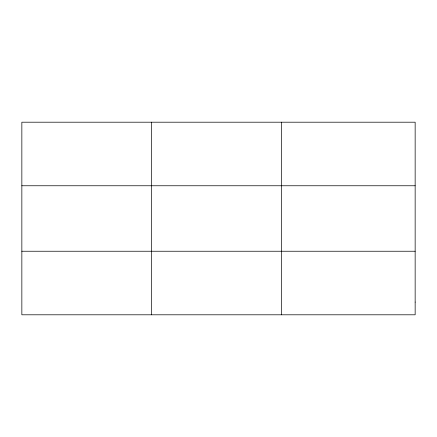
<?xml version="1.0" encoding="UTF-8"?>
<svg xmlns="http://www.w3.org/2000/svg" width="437" height="437" viewBox="0 0 437 437"><rect width="100%" height="100%" fill="white"/><g stroke="black" fill="none" stroke-linecap="round" stroke-linejoin="round"><path stroke-width="0.66" d="M151.639 314.798L151.639 122.202M281.428 314.798L281.428 122.202M21.85 185.758L415.15 185.758M21.85 251.242L415.15 251.242M415.15 302.087L415.15 314.798L21.85 314.798L21.85 122.202L415.15 122.202L415.15 302.087"/></g></svg>
